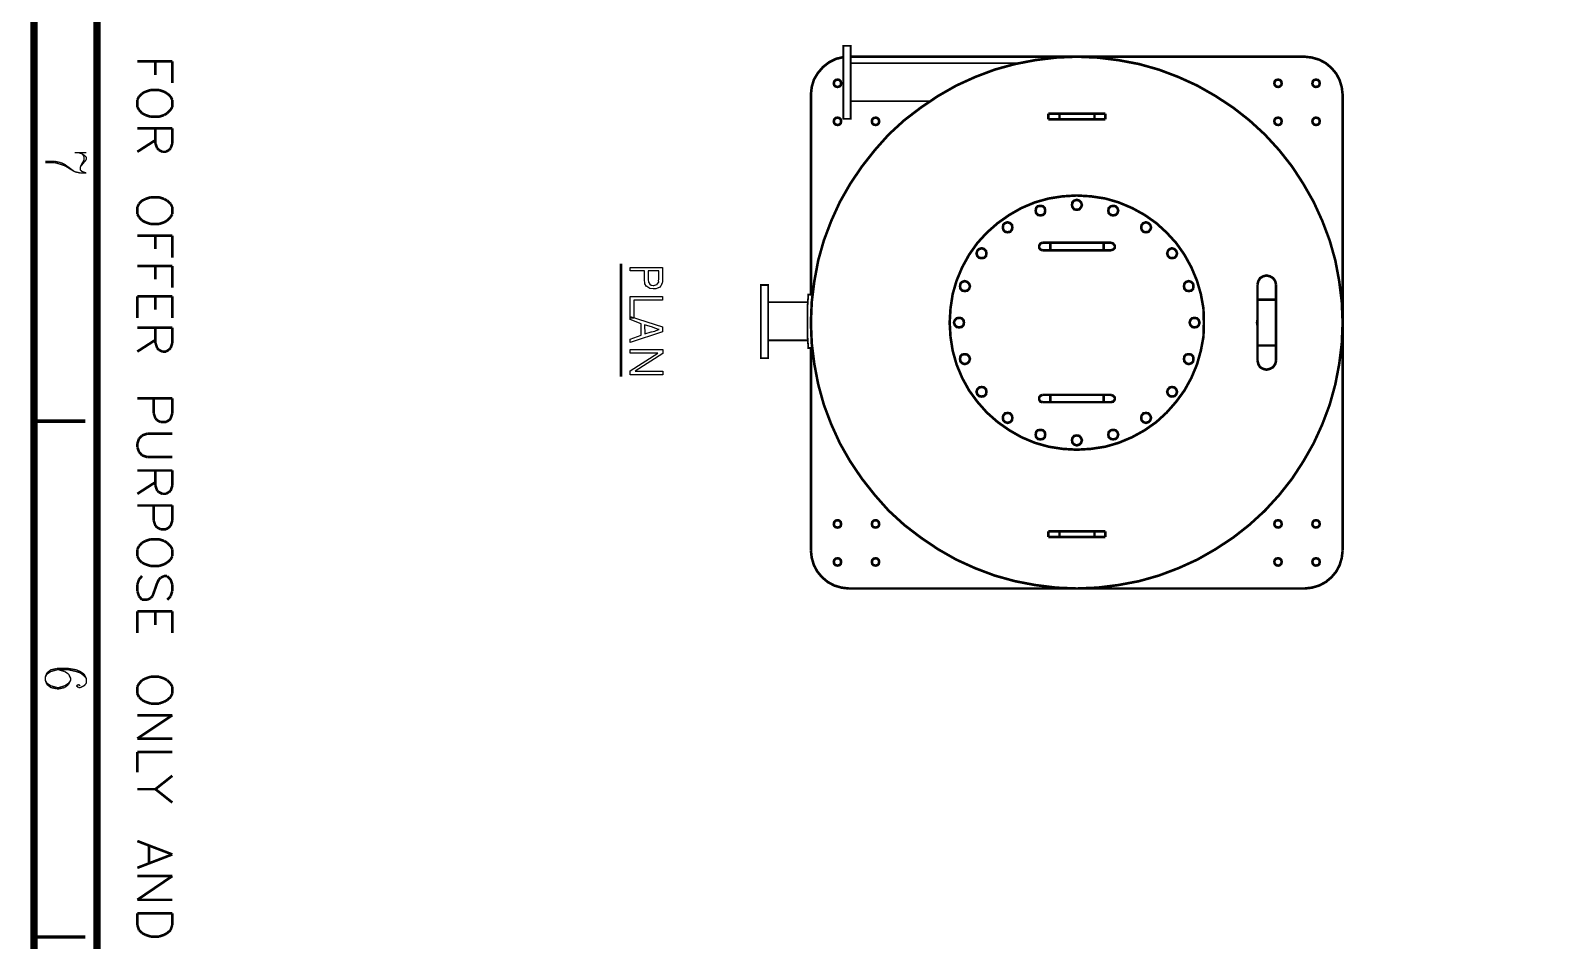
# Model space of a CAD drawing. Extents: x 0.1 to 11.6, y 0.3 to 16.2.
# Drawn here: x 0.14 to 5.98, y 10.24 to 13.75 of the extents above; entities that cross this region are included whole.
import ezdxf

# ---------------------------------------------------------------- set-up
doc = ezdxf.new("R2010")
doc.units = 0
doc.header["$MEASUREMENT"] = 0

msp = doc.modelspace()

# ---------------------------------------------------------------- linework, layer by layer
at = {"color": 0}
for points, const_width in [([(0.155003, 0.310004), (0.155003, 16.22)], 0.028333), ([(0.398329, 0.533311), (0.398329, 16.02)], 0.028333), ([(0.688314, 13.6283), (0.553331, 13.6283)], 0.01), ([(0.623318, 13.6283), (0.623318, 13.5767)], 0.01), ([(0.688314, 13.6283), (0.688314, 13.545)], 0.01), ([(3.27501, 13.645), (3.24669, 13.6383), (3.22, 13.625), (3.19667, 13.6067), (3.17665, 13.5833), (3.16168, 13.5583), (3.15332, 13.53), (3.15001, 13.5)], 0.01), ([(4.16835, 13.6467), (3.30333, 13.6467)], 0.01), ([(3.94835, 13.6217), (3.30333, 13.6217)], 0.006667), ([(4.18164, 13.6467), (4.16835, 13.6467)], 0.01), ([(4.16835, 13.6467), (4.16997, 13.6467)], 0.01), ([(4.18164, 13.6467), (4.18332, 13.6467)], 0.01), ([(5.05333, 13.6467), (4.18164, 13.6467)], 0.01), ([(5.19997, 13.5), (5.19667, 13.5283), (5.18832, 13.5566), (5.17503, 13.5817), (5.15668, 13.6033), (5.13499, 13.6217), (5.11003, 13.635), (5.08165, 13.6433), (5.05333, 13.6467)], 0.01), ([(0.560004, 13.4933), (0.553331, 13.48)], 0.01), ([(0.571669, 13.505), (0.560004, 13.4933)], 0.01), ([(0.585015, 13.5117), (0.571669, 13.505)], 0.01), ([(0.604981, 13.5183), (0.585015, 13.5117)], 0.01), ([(0.636664, 13.5183), (0.604981, 13.5183)], 0.01), ([(0.656685, 13.5117), (0.636664, 13.5183)], 0.01), ([(0.668349, 13.505), (0.656685, 13.5117)], 0.01), ([(0.68164, 13.4933), (0.668349, 13.505)], 0.01), ([(0.688314, 13.48), (0.68164, 13.4933)], 0.01), ([(3.15001, 13.5), (3.15001, 12.7283)], 0.01), ([(5.19997, 12.6283), (5.19997, 13.5)], 0.01), ([(0.553331, 13.48), (0.553331, 13.4533)], 0.01), ([(0.553331, 13.4533), (0.560004, 13.4417)], 0.01), ([(0.560004, 13.4417), (0.571669, 13.4283)], 0.01), ([(0.668349, 13.4283), (0.68164, 13.4417)], 0.01), ([(0.68164, 13.4417), (0.688314, 13.4533)], 0.01), ([(0.688314, 13.4533), (0.688314, 13.48)], 0.01), ([(3.30333, 13.475), (3.60667, 13.475)], 0.006667), ([(0.571669, 13.4283), (0.585015, 13.4217)], 0.01), ([(0.585015, 13.4217), (0.604981, 13.415)], 0.01), ([(0.604981, 13.415), (0.636664, 13.415)], 0.01), ([(0.636664, 13.415), (0.656685, 13.4217)], 0.01), ([(0.656685, 13.4217), (0.668349, 13.4283)], 0.01), ([(4.065, 13.4267), (4.065, 13.405)], 0.01), ([(4.065, 13.4267), (4.10835, 13.4267)], 0.01), ([(4.065, 13.405), (4.10835, 13.405)], 0.01), ([(4.10835, 13.4267), (4.10835, 13.405)], 0.01), ([(4.10835, 13.4267), (4.24333, 13.4267)], 0.01), ([(4.10835, 13.405), (4.24333, 13.405)], 0.01), ([(4.24333, 13.4267), (4.24333, 13.405)], 0.01), ([(4.24333, 13.4267), (4.285, 13.4267)], 0.01), ([(4.24333, 13.405), (4.285, 13.405)], 0.01), ([(4.285, 13.4267), (4.285, 13.405)], 0.01), ([(0.688314, 13.37), (0.553331, 13.37)], 0.01), ([(0.623318, 13.325), (0.553331, 13.28)], 0.01), ([(0.623318, 13.3117), (0.623318, 13.37)], 0.01), ([(0.688314, 13.37), (0.688314, 13.3117)], 0.01), ([(3.45503, 13.3517), (3.44499, 13.3417)], 0.01), ([(3.44499, 13.3417), (3.44667, 13.3417)], 0.01), ([(3.45503, 13.3517), (3.45665, 13.3517)], 0.01), ([(4.905, 13.3417), (4.89501, 13.3517)], 0.01), ([(4.89501, 13.3517), (4.89665, 13.3517)], 0.01), ([(4.905, 13.3417), (4.90668, 13.3417)], 0.01), ([(0.356663, 13.2767), (0.311686, 13.2767)], 0.005208), ([(0.32666, 13.2767), (0.341689, 13.2717)], 0.005208), ([(0.341689, 13.2717), (0.356663, 13.26)], 0.005208), ([(0.341689, 13.2717), (0.348307, 13.26)], 0.005208), ([(0.348307, 13.26), (0.348307, 13.25)], 0.005208), ([(0.356663, 13.26), (0.356663, 13.25)], 0.005208), ([(0.629992, 13.2933), (0.623318, 13.3117)], 0.01), ([(0.636664, 13.2867), (0.629992, 13.2933)], 0.01), ([(0.650011, 13.28), (0.636664, 13.2867)], 0.01), ([(0.663357, 13.28), (0.650011, 13.28)], 0.01), ([(0.675022, 13.2867), (0.663357, 13.28)], 0.01), ([(0.68164, 13.2933), (0.675022, 13.2867)], 0.01), ([(0.688314, 13.3117), (0.68164, 13.2933)], 0.01), ([(0.235026, 13.2433), (0.198351, 13.2433)], 0.005208), ([(0.235026, 13.2383), (0.198351, 13.2383)], 0.005208), ([(0.258356, 13.2383), (0.235026, 13.2433)], 0.005208), ([(0.258356, 13.2317), (0.235026, 13.2383)], 0.005208), ([(0.273329, 13.2317), (0.258356, 13.2383)], 0.005208), ([(0.273329, 13.2267), (0.258356, 13.2317)], 0.005208), ([(0.311686, 13.2033), (0.273329, 13.2317)], 0.005208), ([(0.311686, 13.2033), (0.273329, 13.2267)], 0.005208), ([(0.333333, 13.1983), (0.311686, 13.2033)], 0.005208), ([(0.356663, 13.25), (0.333333, 13.2217)], 0.005208), ([(0.348307, 13.25), (0.333333, 13.2217)], 0.005208), ([(0.333333, 13.2217), (0.333333, 13.21)], 0.005208), ([(0.333333, 13.21), (0.341689, 13.2033)], 0.005208), ([(0.341689, 13.2033), (0.356663, 13.1983)], 0.005208), ([(0.356663, 13.1983), (0.333333, 13.1983)], 0.005208), ([(0.571669, 13.0917), (0.560004, 13.08)], 0.01), ([(0.585015, 13.0983), (0.571669, 13.0917)], 0.01), ([(0.604981, 13.105), (0.585015, 13.0983)], 0.01), ([(0.636664, 13.105), (0.604981, 13.105)], 0.01), ([(0.656685, 13.0983), (0.636664, 13.105)], 0.01), ([(0.668349, 13.0917), (0.656685, 13.0983)], 0.01), ([(0.68164, 13.08), (0.668349, 13.0917)], 0.01), ([(0.560004, 13.08), (0.553331, 13.0667)], 0.01), ([(0.553331, 13.0667), (0.553331, 13.04)], 0.01), ([(0.553331, 13.04), (0.560004, 13.0283)], 0.01), ([(0.560004, 13.0283), (0.571669, 13.015)], 0.01), ([(0.668349, 13.015), (0.68164, 13.0283)], 0.01), ([(0.688314, 13.0667), (0.68164, 13.08)], 0.01), ([(0.68164, 13.0283), (0.688314, 13.04)], 0.01), ([(0.688314, 13.04), (0.688314, 13.0667)], 0.01), ([(0.571669, 13.015), (0.585015, 13.0084)], 0.01), ([(0.585015, 13.0084), (0.604981, 13.0017)], 0.01), ([(0.604981, 13.0017), (0.636664, 13.0017)], 0.01), ([(0.636664, 13.0017), (0.656685, 13.0084)], 0.01), ([(0.656685, 13.0084), (0.668349, 13.015)], 0.01), ([(0.688314, 12.9567), (0.553331, 12.9567)], 0.01), ([(0.623318, 12.9567), (0.623318, 12.905)], 0.01), ([(0.688314, 12.9567), (0.688314, 12.8717)], 0.01), ([(4.04335, 12.93), (4.035, 12.9267), (4.03, 12.9183), (4.03, 12.91), (4.035, 12.9033), (4.04335, 12.9)], 0.01), ([(4.07335, 12.93), (4.04335, 12.93)], 0.01), ([(4.27832, 12.93), (4.07335, 12.93)], 0.01), ([(4.07335, 12.93), (4.07335, 12.9)], 0.01), ([(4.30664, 12.93), (4.27832, 12.93)], 0.01), ([(4.27832, 12.93), (4.27832, 12.9)], 0.01), ([(4.30664, 12.9), (4.315, 12.9033), (4.32167, 12.91), (4.32167, 12.9183), (4.315, 12.9267), (4.30664, 12.93)], 0.01), ([(2.41835, 12.8483), (2.41835, 12.4134)], 0.01), ([(4.04335, 12.9), (4.07335, 12.9)], 0.01), ([(4.07335, 12.9), (4.27832, 12.9)], 0.01), ([(4.27832, 12.9), (4.30664, 12.9)], 0.01), ([(0.688314, 12.84), (0.553331, 12.84)], 0.01), ([(0.623318, 12.84), (0.623318, 12.7884)], 0.01), ([(0.688314, 12.84), (0.688314, 12.7567)], 0.01), ([(4.94336, 12.7683), (4.94, 12.7817), (4.93164, 12.7933), (4.91997, 12.8), (4.90668, 12.8033), (4.89333, 12.8), (4.88167, 12.7933), (4.875, 12.7817), (4.87169, 12.7683)], 0.01), ([(4.87169, 12.7683), (4.87169, 12.71)], 0.01), ([(4.94336, 12.71), (4.94336, 12.7683)], 0.01), ([(0.688314, 12.7233), (0.553331, 12.7233)], 0.01), ([(0.553331, 12.7233), (0.553331, 12.64)], 0.01), ([(0.623318, 12.7233), (0.623318, 12.6717)], 0.01), ([(0.688314, 12.7233), (0.688314, 12.64)], 0.01), ([(3.13835, 12.7), (2.98503, 12.7)], 0.006667), ([(3.155, 12.525), (3.13997, 12.5233), (3.13835, 12.55), (3.13667, 12.575), (3.13667, 12.6017), (3.13667, 12.6267), (3.13667, 12.6517), (3.13667, 12.6783), (3.13835, 12.7033), (3.13997, 12.73), (3.155, 12.7283)], 0.006667), ([(4.87169, 12.71), (4.87169, 12.6217)], 0.01), ([(4.87169, 12.71), (4.94336, 12.71)], 0.01), ([(4.94336, 12.6217), (4.94336, 12.71)], 0.01), ([(4.87169, 12.6317), (4.87001, 12.6217), (4.87169, 12.6117)], 0.01), ([(4.87169, 12.6217), (4.87169, 12.5333)], 0.01), ([(4.94336, 12.6217), (4.94336, 12.6317)], 0.01), ([(4.94336, 12.5333), (4.94336, 12.6217)], 0.01), ([(4.94336, 12.6117), (4.94336, 12.6217)], 0.01), ([(5.19997, 12.615), (5.19997, 12.6283)], 0.01), ([(5.19997, 12.6283), (5.20167, 12.6283)], 0.01), ([(5.19997, 12.615), (5.20167, 12.615)], 0.01), ([(5.19997, 11.7433), (5.19997, 12.615)], 0.01), ([(0.688314, 12.6017), (0.553331, 12.6017)], 0.01), ([(0.623318, 12.5433), (0.623318, 12.6017)], 0.01), ([(0.688314, 12.6017), (0.688314, 12.5433)], 0.01), ([(0.623318, 12.555), (0.553331, 12.51)], 0.01), ([(0.629992, 12.5233), (0.623318, 12.5433)], 0.01), ([(0.636664, 12.5167), (0.629992, 12.5233)], 0.01), ([(0.650011, 12.51), (0.636664, 12.5167)], 0.01), ([(0.663357, 12.51), (0.650011, 12.51)], 0.01), ([(0.675022, 12.5167), (0.663357, 12.51)], 0.01), ([(0.68164, 12.5233), (0.675022, 12.5167)], 0.01), ([(0.688314, 12.5433), (0.68164, 12.5233)], 0.01), ([(2.98503, 12.5533), (3.13835, 12.5533)], 0.006667), ([(3.15001, 12.525), (3.15001, 11.7433)], 0.01), ([(4.87169, 12.5333), (4.87169, 12.475)], 0.01), ([(4.87169, 12.5333), (4.94336, 12.5333)], 0.01), ([(4.94336, 12.475), (4.94336, 12.5333)], 0.01), ([(4.87169, 12.475), (4.875, 12.4616), (4.88167, 12.45), (4.89333, 12.4434), (4.90668, 12.44), (4.91997, 12.4434), (4.93164, 12.45), (4.94, 12.4616), (4.94336, 12.475)], 0.01), ([(0.688314, 12.33), (0.553331, 12.33)], 0.01), ([(0.616644, 12.2717), (0.616644, 12.33)], 0.01), ([(0.688314, 12.33), (0.688314, 12.2717)], 0.01), ([(4.04335, 12.3433), (4.035, 12.34), (4.03, 12.3333), (4.03, 12.325), (4.035, 12.3167), (4.04335, 12.315)], 0.01), ([(4.07335, 12.3433), (4.04335, 12.3433)], 0.01), ([(4.27832, 12.3433), (4.07335, 12.3433)], 0.01), ([(4.07335, 12.3433), (4.07335, 12.315)], 0.01), ([(4.30664, 12.3433), (4.27832, 12.3433)], 0.01), ([(4.27832, 12.3433), (4.27832, 12.315)], 0.01), ([(4.30664, 12.315), (4.315, 12.3167), (4.32167, 12.325), (4.32167, 12.3333), (4.315, 12.34), (4.30664, 12.3433)], 0.01), ([(0.623318, 12.2517), (0.616644, 12.2717)], 0.01), ([(0.688314, 12.2717), (0.68164, 12.2517)], 0.01), ([(4.04335, 12.315), (4.07335, 12.315)], 0.01), ([(4.07335, 12.315), (4.27832, 12.315)], 0.01), ([(4.27832, 12.315), (4.30664, 12.315)], 0.01), ([(0.353353, 12.2416), (0.155003, 12.2416)], 0.013333), ([(0.629992, 12.245), (0.623318, 12.2517)], 0.01), ([(0.643338, 12.2383), (0.629992, 12.245)], 0.01), ([(0.663357, 12.2383), (0.643338, 12.2383)], 0.01), ([(0.675022, 12.245), (0.663357, 12.2383)], 0.01), ([(0.68164, 12.2517), (0.675022, 12.245)], 0.01), ([(0.560004, 12.175), (0.553331, 12.155)], 0.01), ([(0.553331, 12.155), (0.553331, 12.1417)], 0.01), ([(0.571669, 12.1867), (0.560004, 12.175)], 0.01), ([(0.591689, 12.1934), (0.571669, 12.1867)], 0.01), ([(0.688314, 12.1934), (0.591689, 12.1934)], 0.01), ([(0.553331, 12.1417), (0.560004, 12.1233)], 0.01), ([(0.560004, 12.1233), (0.571669, 12.11)], 0.01), ([(0.571669, 12.11), (0.591689, 12.1033)], 0.01), ([(0.591689, 12.1033), (0.688314, 12.1033)], 0.01), ([(0.688314, 12.0517), (0.553331, 12.0517)], 0.01), ([(0.623318, 11.9933), (0.623318, 12.0517)], 0.01), ([(0.688314, 12.0517), (0.688314, 11.9933)], 0.01), ([(0.623318, 12.0067), (0.553331, 11.9616)], 0.01), ([(0.629992, 11.9733), (0.623318, 11.9933)], 0.01), ([(0.636664, 11.9683), (0.629992, 11.9733)], 0.01), ([(0.68164, 11.9733), (0.675022, 11.9683)], 0.01), ([(0.688314, 11.9933), (0.68164, 11.9733)], 0.01), ([(0.688314, 11.9167), (0.553331, 11.9167)], 0.01), ([(0.616644, 11.8583), (0.616644, 11.9167)], 0.01), ([(0.650011, 11.9616), (0.636664, 11.9683)], 0.01), ([(0.663357, 11.9616), (0.650011, 11.9616)], 0.01), ([(0.675022, 11.9683), (0.663357, 11.9616)], 0.01), ([(0.688314, 11.9167), (0.688314, 11.8583)], 0.01), ([(0.623318, 11.8383), (0.616644, 11.8583)], 0.01), ([(0.688314, 11.8583), (0.68164, 11.8383)], 0.01), ([(3.44499, 11.9017), (3.45503, 11.8917)], 0.01), ([(3.44499, 11.9017), (3.44667, 11.9017)], 0.01), ([(3.45503, 11.8917), (3.45665, 11.8917)], 0.01), ([(4.89501, 11.8917), (4.905, 11.9017)], 0.01), ([(4.89501, 11.8917), (4.89665, 11.8917)], 0.01), ([(4.905, 11.9017), (4.90668, 11.9017)], 0.01), ([(0.629992, 11.8317), (0.623318, 11.8383)], 0.01), ([(0.643338, 11.825), (0.629992, 11.8317)], 0.01), ([(0.663357, 11.825), (0.643338, 11.825)], 0.01), ([(0.675022, 11.8317), (0.663357, 11.825)], 0.01), ([(0.68164, 11.8383), (0.675022, 11.8317)], 0.01), ([(4.065, 11.8167), (4.065, 11.795)], 0.01), ([(4.065, 11.8167), (4.10835, 11.8167)], 0.01), ([(4.10835, 11.8167), (4.10835, 11.795)], 0.01), ([(4.10835, 11.8167), (4.24333, 11.8167)], 0.01), ([(4.24333, 11.8167), (4.24333, 11.795)], 0.01), ([(4.24333, 11.8167), (4.285, 11.8167)], 0.01), ([(4.285, 11.8167), (4.285, 11.795)], 0.01), ([(0.560004, 11.76), (0.553331, 11.7483)], 0.01), ([(0.553331, 11.7483), (0.553331, 11.7217)], 0.01), ([(0.571669, 11.7733), (0.560004, 11.76)], 0.01), ([(0.585015, 11.78), (0.571669, 11.7733)], 0.01), ([(0.604981, 11.7867), (0.585015, 11.78)], 0.01), ([(0.636664, 11.7867), (0.604981, 11.7867)], 0.01), ([(0.656685, 11.78), (0.636664, 11.7867)], 0.01), ([(0.668349, 11.7733), (0.656685, 11.78)], 0.01), ([(0.68164, 11.76), (0.668349, 11.7733)], 0.01), ([(0.688314, 11.7483), (0.68164, 11.76)], 0.01), ([(0.688314, 11.7217), (0.688314, 11.7483)], 0.01), ([(3.15001, 11.7433), (3.15332, 11.715), (3.16168, 11.6867), (3.17503, 11.6617), (3.19336, 11.64), (3.215, 11.6217), (3.24001, 11.6083), (3.26833, 11.6), (3.29665, 11.5967)], 0.01), ([(4.065, 11.795), (4.10835, 11.795)], 0.01), ([(4.10835, 11.795), (4.24333, 11.795)], 0.01), ([(4.24333, 11.795), (4.285, 11.795)], 0.01), ([(5.05333, 11.5967), (5.08165, 11.6), (5.11003, 11.6083), (5.13499, 11.6217), (5.15668, 11.64), (5.17503, 11.6617), (5.18832, 11.6867), (5.19667, 11.715), (5.19997, 11.7433)], 0.01), ([(0.553331, 11.7217), (0.560004, 11.7083)], 0.01), ([(0.560004, 11.7083), (0.571669, 11.6967)], 0.01), ([(0.571669, 11.6967), (0.585015, 11.69)], 0.01), ([(0.585015, 11.69), (0.604981, 11.6833)], 0.01), ([(0.604981, 11.6833), (0.636664, 11.6833)], 0.01), ([(0.636664, 11.6833), (0.656685, 11.69)], 0.01), ([(0.656685, 11.69), (0.668349, 11.6967)], 0.01), ([(0.668349, 11.6967), (0.68164, 11.7083)], 0.01), ([(0.68164, 11.7083), (0.688314, 11.7217)], 0.01), ([(0.553331, 11.6117), (0.560004, 11.6317)], 0.01), ([(0.560004, 11.6317), (0.571669, 11.645)], 0.01), ([(0.636664, 11.6317), (0.629992, 11.6183)], 0.01), ([(0.643338, 11.6383), (0.636664, 11.6317)], 0.01), ([(0.656685, 11.645), (0.643338, 11.6383)], 0.01), ([(0.668349, 11.645), (0.656685, 11.645)], 0.01), ([(0.68164, 11.6317), (0.668349, 11.645)], 0.01), ([(0.688314, 11.6117), (0.68164, 11.6317)], 0.01), ([(0.553331, 11.5866), (0.553331, 11.6117)], 0.01), ([(0.560004, 11.5667), (0.553331, 11.5866)], 0.01), ([(0.571669, 11.5533), (0.560004, 11.5667)], 0.01), ([(0.611654, 11.5667), (0.604981, 11.56)], 0.01), ([(0.616644, 11.58), (0.611654, 11.5667)], 0.01), ([(0.629992, 11.6183), (0.616644, 11.58)], 0.01), ([(0.668349, 11.5533), (0.68164, 11.5667)], 0.01), ([(0.68164, 11.5667), (0.688314, 11.5866)], 0.01), ([(0.688314, 11.5866), (0.688314, 11.6117)], 0.01), ([(3.29665, 11.5967), (4.16835, 11.5967)], 0.01), ([(4.16835, 11.5967), (4.18164, 11.5967)], 0.01), ([(4.16835, 11.5967), (4.16997, 11.5967)], 0.01), ([(4.18164, 11.5967), (4.18332, 11.5967)], 0.01), ([(4.18164, 11.5967), (5.05333, 11.5967)], 0.01), ([(0.688314, 11.5084), (0.553331, 11.5084)], 0.01), ([(0.553331, 11.5084), (0.553331, 11.425)], 0.01), ([(0.591689, 11.5533), (0.571669, 11.5533)], 0.01), ([(0.604981, 11.56), (0.591689, 11.5533)], 0.01), ([(0.623318, 11.5084), (0.623318, 11.4567)], 0.01), ([(0.688314, 11.5084), (0.688314, 11.425)], 0.01), ([(0.219997, 11.2833), (0.205024, 11.2717)], 0.005208), ([(0.219997, 11.2767), (0.205024, 11.2667)], 0.005208), ([(0.243326, 11.2884), (0.219997, 11.2833)], 0.005208), ([(0.243326, 11.2833), (0.219997, 11.2767)], 0.005208), ([(0.288357, 11.2884), (0.243326, 11.2884)], 0.005208), ([(0.288357, 11.2833), (0.243326, 11.2833)], 0.005208), ([(0.273329, 11.2767), (0.251682, 11.2833)], 0.005208), ([(0.288357, 11.2667), (0.273329, 11.2767)], 0.005208), ([(0.31836, 11.2833), (0.288357, 11.2884)], 0.005208), ([(0.31836, 11.2767), (0.288357, 11.2833)], 0.005208), ([(0.333333, 11.2767), (0.31836, 11.2833)], 0.005208), ([(0.333333, 11.2717), (0.31836, 11.2767)], 0.005208), ([(0.348307, 11.2667), (0.333333, 11.2767)], 0.005208), ([(0.205024, 11.2717), (0.198351, 11.255)], 0.005208), ([(0.205024, 11.2667), (0.198351, 11.255)], 0.005208), ([(0.198351, 11.255), (0.198351, 11.2433)], 0.005208), ([(0.198351, 11.2433), (0.205024, 11.2267)], 0.005208), ([(0.198351, 11.2433), (0.205024, 11.2317)], 0.005208), ([(0.205024, 11.2317), (0.219997, 11.2217)], 0.005208), ([(0.205024, 11.2267), (0.219997, 11.215)], 0.005208), ([(0.219997, 11.2217), (0.243326, 11.215)], 0.005208), ([(0.219997, 11.215), (0.243326, 11.21)], 0.005208), ([(0.243326, 11.215), (0.251682, 11.215)], 0.005208), ([(0.251682, 11.215), (0.273329, 11.2217)], 0.005208), ([(0.251682, 11.21), (0.273329, 11.215)], 0.005208), ([(0.273329, 11.2217), (0.288357, 11.2317)], 0.005208), ([(0.273329, 11.215), (0.288357, 11.2267)], 0.005208), ([(0.296658, 11.25), (0.288357, 11.2667)], 0.005208), ([(0.288357, 11.2267), (0.296658, 11.2433)], 0.005208), ([(0.288357, 11.2317), (0.296658, 11.2433)], 0.005208), ([(0.296658, 11.2433), (0.296658, 11.25)], 0.005208), ([(0.32666, 11.2267), (0.31836, 11.2217)], 0.005208), ([(0.31836, 11.2217), (0.32666, 11.215)], 0.005208), ([(0.333333, 11.2217), (0.32666, 11.2267)], 0.005208), ([(0.32666, 11.215), (0.333333, 11.215)], 0.005208), ([(0.348307, 11.26), (0.333333, 11.2717)], 0.005208), ([(0.333333, 11.215), (0.348307, 11.2217)], 0.005208), ([(0.356663, 11.25), (0.348307, 11.2667)], 0.005208), ([(0.356663, 11.25), (0.348307, 11.26)], 0.005208), ([(0.348307, 11.2217), (0.356663, 11.2317)], 0.005208), ([(0.356663, 11.2317), (0.356663, 11.25)], 0.005208), ([(0.560004, 11.23), (0.553331, 11.2183)], 0.01), ([(0.553331, 11.2183), (0.553331, 11.1917)], 0.01), ([(0.571669, 11.2433), (0.560004, 11.23)], 0.01), ([(0.585015, 11.25), (0.571669, 11.2433)], 0.01), ([(0.604981, 11.2567), (0.585015, 11.25)], 0.01), ([(0.636664, 11.2567), (0.604981, 11.2567)], 0.01), ([(0.656685, 11.25), (0.636664, 11.2567)], 0.01), ([(0.668349, 11.2433), (0.656685, 11.25)], 0.01), ([(0.68164, 11.23), (0.668349, 11.2433)], 0.01), ([(0.688314, 11.2183), (0.68164, 11.23)], 0.01), ([(0.688314, 11.1917), (0.688314, 11.2183)], 0.01), ([(0.243326, 11.21), (0.251682, 11.21)], 0.005208), ([(0.553331, 11.1917), (0.560004, 11.1783)], 0.01), ([(0.560004, 11.1783), (0.571669, 11.1667)], 0.01), ([(0.571669, 11.1667), (0.585015, 11.16)], 0.01), ([(0.585015, 11.16), (0.604981, 11.1533)], 0.01), ([(0.604981, 11.1533), (0.636664, 11.1533)], 0.01), ([(0.636664, 11.1533), (0.656685, 11.16)], 0.01), ([(0.656685, 11.16), (0.668349, 11.1667)], 0.01), ([(0.668349, 11.1667), (0.68164, 11.1783)], 0.01), ([(0.68164, 11.1783), (0.688314, 11.1917)], 0.01), ([(0.688314, 11.1083), (0.553331, 11.1083)], 0.01), ([(0.688314, 11.1083), (0.553331, 11.0183)], 0.01), ([(0.688314, 11.0183), (0.553331, 11.0183)], 0.01), ([(0.688314, 10.9667), (0.553331, 10.9667)], 0.01), ([(0.553331, 10.9667), (0.553331, 10.8883)], 0.01), ([(0.688314, 10.875), (0.623318, 10.8233)], 0.01), ([(0.623318, 10.8233), (0.553331, 10.8233)], 0.01), ([(0.688314, 10.7717), (0.623318, 10.8233)], 0.01), ([(0.688314, 10.5717), (0.553331, 10.6233)], 0.01), ([(0.688314, 10.5717), (0.553331, 10.52)], 0.01), ([(0.598307, 10.6033), (0.598307, 10.54)], 0.01), ([(0.688314, 10.4883), (0.553331, 10.4883)], 0.01), ([(0.688314, 10.4883), (0.553331, 10.3967)], 0.01), ([(0.688314, 10.3967), (0.553331, 10.3967)], 0.01), ([(0.688314, 10.345), (0.553331, 10.345)], 0.01), ([(0.553331, 10.3), (0.553331, 10.345)], 0.01), ([(0.688314, 10.345), (0.688314, 10.3)], 0.01), ([(0.560004, 10.28), (0.553331, 10.3)], 0.01), ([(0.571669, 10.2683), (0.560004, 10.28)], 0.01), ([(0.68164, 10.28), (0.668349, 10.2683)], 0.01), ([(0.688314, 10.3), (0.68164, 10.28)], 0.01), ([(0.353353, 10.2533), (0.155003, 10.2533)], 0.013333), ([(0.585015, 10.2617), (0.571669, 10.2683)], 0.01), ([(0.604981, 10.255), (0.585015, 10.2617)], 0.01), ([(0.636664, 10.255), (0.604981, 10.255)], 0.01), ([(0.656685, 10.2617), (0.636664, 10.255)], 0.01), ([(0.668349, 10.2683), (0.656685, 10.2617)], 0.01)]:
    msp.add_lwpolyline(points, dxfattribs=dict(at, const_width=const_width))
for points, const_width in [([(0.155003, 16.22), (11.57, 16.22), (11.57, 0.310004), (0.155003, 0.310004), (0.155003, 16.22)], 0.005208), ([(3.27501, 13.6017), (3.27501, 13.595), (3.27501, 13.5866), (3.27501, 13.5783), (3.27501, 13.5717), (3.27501, 13.5633), (3.27501, 13.555), (3.27501, 13.5467), (3.27501, 13.54), (3.27501, 13.5317), (3.27501, 13.5233), (3.27501, 13.515), (3.27501, 13.5084), (3.27501, 13.5), (3.27501, 13.4933), (3.27501, 13.485), (3.27501, 13.4783), (3.27501, 13.4717), (3.27501, 13.465), (3.27501, 13.4583), (3.27501, 13.4533), (3.27501, 13.4467), (3.27501, 13.4417), (3.27501, 13.4367), (3.27501, 13.4316), (3.27501, 13.4283), (3.27501, 13.4233), (3.27501, 13.42), (3.27501, 13.4167), (3.27501, 13.4134), (3.27501, 13.4117), (3.27501, 13.41), (3.27501, 13.4083), (3.27501, 13.4067), (3.30333, 13.4067), (3.30333, 13.4083), (3.30333, 13.41), (3.30333, 13.4117), (3.30333, 13.4134), (3.30333, 13.4167), (3.30333, 13.42), (3.30333, 13.4233), (3.30333, 13.4283), (3.30333, 13.4316), (3.30333, 13.4367), (3.30333, 13.4417), (3.30333, 13.4467), (3.30333, 13.4533), (3.30333, 13.4583), (3.30333, 13.465), (3.30333, 13.4717), (3.30333, 13.4783), (3.30333, 13.485), (3.30333, 13.4933), (3.30333, 13.5), (3.30333, 13.5084), (3.30333, 13.515), (3.30333, 13.5233), (3.30333, 13.5317), (3.30333, 13.54), (3.30333, 13.5467), (3.30333, 13.555), (3.30333, 13.5633), (3.30333, 13.5717), (3.30333, 13.5783), (3.30333, 13.5866), (3.30333, 13.595), (3.30333, 13.6017), (3.30333, 13.6083), (3.30333, 13.6166), (3.30333, 13.6233), (3.30333, 13.63), (3.30333, 13.6367), (3.30333, 13.6417), (3.30333, 13.6483), (3.30333, 13.6533), (3.30333, 13.6583), (3.30333, 13.6634), (3.30333, 13.6667), (3.30333, 13.6717), (3.30333, 13.675), (3.30333, 13.6783), (3.30333, 13.6816), (3.30333, 13.6833), (3.30333, 13.685), (3.30333, 13.6867), (3.30333, 13.6883), (3.27501, 13.6883), (3.27501, 13.6867), (3.27501, 13.685), (3.27501, 13.6833), (3.27501, 13.6816), (3.27501, 13.6783), (3.27501, 13.675), (3.27501, 13.6717), (3.27501, 13.6667), (3.27501, 13.6634), (3.27501, 13.6583), (3.27501, 13.6533), (3.27501, 13.6483), (3.27501, 13.6417), (3.27501, 13.6367), (3.27501, 13.63), (3.27501, 13.6233), (3.27501, 13.6166), (3.27501, 13.6083), (3.27501, 13.6017)], 0.006667), ([(4.17503, 11.5967), (4.25499, 11.6), (4.33501, 11.61), (4.41499, 11.625), (4.49164, 11.6467), (4.56668, 11.675), (4.63997, 11.7083), (4.71001, 11.7483), (4.77832, 11.7933), (4.84, 11.8417), (4.90001, 11.8967), (4.95503, 11.9567), (5.00499, 12.02), (5.04833, 12.0866), (5.08832, 12.1567), (5.12169, 12.23), (5.15001, 12.305), (5.17165, 12.3834), (5.18668, 12.4616), (5.19667, 12.5417), (5.19997, 12.6217), (5.19667, 12.7017), (5.18668, 12.7817), (5.17165, 12.8617), (5.15001, 12.9383), (5.12169, 13.0133), (5.08832, 13.0866), (5.04833, 13.1567), (5.00499, 13.2233), (4.95503, 13.2867), (4.90001, 13.3467), (4.84, 13.4017), (4.77832, 13.45), (4.71001, 13.495), (4.63997, 13.535), (4.56668, 13.5684), (4.49164, 13.5967), (4.41499, 13.6183), (4.33501, 13.6334), (4.25499, 13.6433), (4.17503, 13.6467), (4.095, 13.6433), (4.01497, 13.6334), (3.93668, 13.6183), (3.85835, 13.5967), (3.78331, 13.5684), (3.71001, 13.535), (3.63997, 13.495), (3.57335, 13.45), (3.50999, 13.4017), (3.44997, 13.3467), (3.39665, 13.2867), (3.34668, 13.2233), (3.30165, 13.1567), (3.26167, 13.0866), (3.22835, 13.0133), (3.19997, 12.9383), (3.17833, 12.8617), (3.16336, 12.7817), (3.15332, 12.7017), (3.15001, 12.6217), (3.15332, 12.5417), (3.16336, 12.4616), (3.17833, 12.3834), (3.19997, 12.305), (3.22835, 12.23), (3.26167, 12.1567), (3.30165, 12.0866), (3.34668, 12.02), (3.39665, 11.9567), (3.44997, 11.8967), (3.50999, 11.8417), (3.57335, 11.7933), (3.63997, 11.7483), (3.71001, 11.7083), (3.78331, 11.675), (3.85835, 11.6467), (3.93668, 11.625), (4.01497, 11.61), (4.095, 11.6), (4.17503, 11.5967)], 0.01), ([(3.25331, 13.53), (3.25999, 13.5317), (3.26497, 13.5367), (3.26665, 13.5433), (3.26497, 13.5517), (3.25999, 13.5566), (3.25331, 13.5583), (3.24501, 13.5566), (3.24001, 13.5517), (3.23833, 13.5433), (3.24001, 13.5367), (3.24501, 13.5317), (3.25331, 13.53)], 0.01), ([(4.95167, 13.53), (4.95833, 13.5317), (4.96332, 13.5367), (4.965, 13.5433), (4.96332, 13.5517), (4.95833, 13.5566), (4.95167, 13.5583), (4.94336, 13.5566), (4.93832, 13.5517), (4.93668, 13.5433), (4.93832, 13.5367), (4.94336, 13.5317), (4.95167, 13.53)], 0.01), ([(5.09668, 13.53), (5.10499, 13.5317), (5.11003, 13.5367), (5.11165, 13.5433), (5.11003, 13.5517), (5.10499, 13.5566), (5.09668, 13.5583), (5.09, 13.5566), (5.08501, 13.5517), (5.08333, 13.5433), (5.08501, 13.5367), (5.09, 13.5317), (5.09668, 13.53)], 0.01), ([(3.25331, 13.3834), (3.25999, 13.385), (3.26497, 13.39), (3.26665, 13.3983), (3.26497, 13.405), (3.25999, 13.41), (3.25331, 13.4117), (3.24501, 13.41), (3.24001, 13.405), (3.23833, 13.3983), (3.24001, 13.39), (3.24501, 13.385), (3.25331, 13.3834)], 0.01), ([(3.40001, 13.3834), (3.40668, 13.385), (3.41168, 13.39), (3.41336, 13.3983), (3.41168, 13.405), (3.40668, 13.41), (3.40001, 13.4117), (3.39165, 13.41), (3.38667, 13.405), (3.38499, 13.3983), (3.38667, 13.39), (3.39165, 13.385), (3.40001, 13.3834)], 0.01), ([(4.95167, 13.3834), (4.95833, 13.385), (4.96332, 13.39), (4.965, 13.3983), (4.96332, 13.405), (4.95833, 13.41), (4.95167, 13.4117), (4.94336, 13.41), (4.93832, 13.405), (4.93668, 13.3983), (4.93832, 13.39), (4.94336, 13.385), (4.95167, 13.3834)], 0.01), ([(5.09668, 13.3834), (5.10499, 13.385), (5.11003, 13.39), (5.11165, 13.3983), (5.11003, 13.405), (5.10499, 13.41), (5.09668, 13.4117), (5.09, 13.41), (5.08501, 13.405), (5.08333, 13.3983), (5.08501, 13.39), (5.09, 13.385), (5.09668, 13.3834)], 0.01), ([(4.17503, 12.1317), (4.22999, 12.135), (4.285, 12.1433), (4.33664, 12.1583), (4.38835, 12.18), (4.43668, 12.2067), (4.48167, 12.2383), (4.52165, 12.275), (4.55832, 12.3167), (4.59, 12.36), (4.61664, 12.4083), (4.63835, 12.46), (4.65332, 12.5133), (4.66336, 12.5667), (4.66499, 12.6217), (4.66336, 12.6767), (4.65332, 12.7317), (4.63835, 12.7833), (4.61664, 12.835), (4.59, 12.8834), (4.55832, 12.9283), (4.52165, 12.9683), (4.48167, 13.005), (4.43668, 13.0367), (4.38835, 13.0633), (4.33664, 13.085), (4.285, 13.1), (4.22999, 13.1083), (4.17503, 13.1117), (4.12001, 13.1083), (4.06668, 13.1), (4.01335, 13.085), (3.96164, 13.0633), (3.91499, 13.0367), (3.87001, 13.005), (3.82835, 12.9683), (3.79167, 12.9283), (3.75999, 12.8834), (3.73335, 12.835), (3.71164, 12.7833), (3.69667, 12.7317), (3.68832, 12.6767), (3.685, 12.6217), (3.68832, 12.5667), (3.69667, 12.5133), (3.71164, 12.46), (3.73335, 12.4083), (3.75999, 12.36), (3.79167, 12.3167), (3.82835, 12.275), (3.87001, 12.2383), (3.91499, 12.2067), (3.96164, 12.18), (4.01335, 12.1583), (4.06668, 12.1433), (4.12001, 12.135), (4.17503, 12.1317)], 0.01), ([(4.17503, 13.0566), (4.185, 13.0583), (4.19168, 13.0667), (4.19499, 13.075), (4.19168, 13.085), (4.185, 13.0917), (4.17503, 13.095), (4.16499, 13.0917), (4.15831, 13.085), (4.15668, 13.075), (4.15831, 13.0667), (4.16499, 13.0583), (4.17503, 13.0566)], 0.01), ([(4.035, 13.035), (4.04497, 13.0367), (4.05165, 13.0433), (4.05333, 13.0533), (4.05165, 13.0633), (4.04497, 13.07), (4.035, 13.0717), (4.02501, 13.07), (4.01833, 13.0633), (4.01665, 13.0533), (4.01833, 13.0433), (4.02501, 13.0367), (4.035, 13.035)], 0.01), ([(4.315, 13.035), (4.32497, 13.0367), (4.33165, 13.0433), (4.33501, 13.0533), (4.33165, 13.0633), (4.32497, 13.07), (4.315, 13.0717), (4.30664, 13.07), (4.29833, 13.0633), (4.29665, 13.0533), (4.29833, 13.0433), (4.30664, 13.0367), (4.315, 13.035)], 0.01), ([(3.90831, 12.97), (3.91835, 12.9717), (3.92503, 12.98), (3.92665, 12.9883), (3.92503, 12.9983), (3.91835, 13.005), (3.90831, 13.0084), (3.89833, 13.005), (3.89165, 12.9983), (3.88997, 12.9883), (3.89165, 12.98), (3.89833, 12.9717), (3.90831, 12.97)], 0.01), ([(4.44168, 12.97), (4.45167, 12.9717), (4.45833, 12.98), (4.46164, 12.9883), (4.45833, 12.9983), (4.45167, 13.005), (4.44168, 13.0084), (4.43164, 13.005), (4.42503, 12.9983), (4.42333, 12.9883), (4.42503, 12.98), (4.43164, 12.9717), (4.44168, 12.97)], 0.01), ([(3.80832, 12.87), (3.81836, 12.8717), (3.82497, 12.8783), (3.82667, 12.8883), (3.82497, 12.8983), (3.81836, 12.905), (3.80832, 12.9083), (3.79833, 12.905), (3.79167, 12.8983), (3.78836, 12.8883), (3.79167, 12.8783), (3.79833, 12.8717), (3.80832, 12.87)], 0.01), ([(4.54167, 12.87), (4.55165, 12.8717), (4.55832, 12.8783), (4.56168, 12.8883), (4.55832, 12.8983), (4.55165, 12.905), (4.54167, 12.9083), (4.53331, 12.905), (4.52669, 12.8983), (4.52333, 12.8883), (4.52669, 12.8783), (4.53331, 12.8717), (4.54167, 12.87)], 0.01), ([(2.95665, 12.7567), (2.95665, 12.7533), (2.95665, 12.75), (2.95665, 12.745), (2.95665, 12.7416), (2.95665, 12.7367), (2.95665, 12.7317), (2.95665, 12.7267), (2.95665, 12.72), (2.95665, 12.7133), (2.95665, 12.7083), (2.95665, 12.7017), (2.95665, 12.6934), (2.95665, 12.6867), (2.95665, 12.68), (2.95665, 12.6717), (2.95665, 12.665), (2.95665, 12.6567), (2.95665, 12.6483), (2.95665, 12.6417), (2.95665, 12.6334), (2.95665, 12.625), (2.95665, 12.6166), (2.95665, 12.61), (2.95665, 12.6017), (2.95665, 12.5933), (2.95665, 12.585), (2.95665, 12.5783), (2.95665, 12.5717), (2.95665, 12.5633), (2.95665, 12.5566), (2.95665, 12.55), (2.95665, 12.5433), (2.95665, 12.5367), (2.95665, 12.5317), (2.95665, 12.525), (2.95665, 12.52), (2.95665, 12.515), (2.95665, 12.51), (2.95665, 12.5067), (2.95665, 12.5017), (2.95665, 12.4983), (2.95665, 12.495), (2.95665, 12.4933), (2.95665, 12.49), (2.95665, 12.4883), (2.95665, 12.4867), (2.95665, 12.485), (2.98503, 12.485), (2.98503, 12.4867), (2.98503, 12.4883), (2.98503, 12.49), (2.98503, 12.4933), (2.98503, 12.495), (2.98503, 12.4983), (2.98503, 12.5017), (2.98503, 12.5067), (2.98503, 12.51), (2.98503, 12.515), (2.98503, 12.52), (2.98503, 12.525), (2.98503, 12.5317), (2.98503, 12.5367), (2.98503, 12.5433), (2.98503, 12.55), (2.98503, 12.5566), (2.98503, 12.5633), (2.98503, 12.5717), (2.98503, 12.5783), (2.98503, 12.585), (2.98503, 12.5933), (2.98503, 12.6017), (2.98503, 12.61), (2.98503, 12.6166), (2.98503, 12.625), (2.98503, 12.6334), (2.98503, 12.6417), (2.98503, 12.6483), (2.98503, 12.6567), (2.98503, 12.665), (2.98503, 12.6717), (2.98503, 12.68), (2.98503, 12.6867), (2.98503, 12.6934), (2.98503, 12.7017), (2.98503, 12.7083), (2.98503, 12.7133), (2.98503, 12.72), (2.98503, 12.7267), (2.98503, 12.7317), (2.98503, 12.7367), (2.98503, 12.7416), (2.98503, 12.745), (2.98503, 12.75), (2.98503, 12.7533), (2.98503, 12.7567), (2.98503, 12.76), (2.98503, 12.7617), (2.98503, 12.7633), (2.98503, 12.765), (2.98503, 12.7667), (2.95665, 12.7667), (2.95665, 12.765), (2.95665, 12.7633), (2.95665, 12.7617), (2.95665, 12.76), (2.95665, 12.7567)], 0.006667), ([(3.74333, 12.7433), (3.75331, 12.745), (3.75999, 12.7517), (3.76335, 12.7617), (3.75999, 12.7717), (3.75331, 12.7783), (3.74333, 12.7817), (3.73335, 12.7783), (3.72667, 12.7717), (3.72499, 12.7617), (3.72667, 12.7517), (3.73335, 12.745), (3.74333, 12.7433)], 0.01), ([(4.60667, 12.7433), (4.61664, 12.745), (4.62332, 12.7517), (4.625, 12.7617), (4.62332, 12.7717), (4.61664, 12.7783), (4.60667, 12.7817), (4.59668, 12.7783), (4.59, 12.7717), (4.58832, 12.7617), (4.59, 12.7517), (4.59668, 12.745), (4.60667, 12.7433)], 0.01), ([(3.72168, 12.6033), (3.73167, 12.605), (3.73833, 12.6117), (3.74001, 12.6217), (3.73833, 12.6317), (3.73167, 12.6383), (3.72168, 12.64), (3.71164, 12.6383), (3.70503, 12.6317), (3.70167, 12.6217), (3.70503, 12.6117), (3.71164, 12.605), (3.72168, 12.6033)], 0.01), ([(4.62831, 12.6033), (4.63835, 12.605), (4.64501, 12.6117), (4.64833, 12.6217), (4.64501, 12.6317), (4.63835, 12.6383), (4.62831, 12.64), (4.62001, 12.6383), (4.61333, 12.6317), (4.61003, 12.6217), (4.61333, 12.6117), (4.62001, 12.605), (4.62831, 12.6033)], 0.01), ([(3.74333, 12.4616), (3.75331, 12.465), (3.75999, 12.4717), (3.76335, 12.4817), (3.75999, 12.4916), (3.75331, 12.4983), (3.74333, 12.5), (3.73335, 12.4983), (3.72667, 12.4916), (3.72499, 12.4817), (3.72667, 12.4717), (3.73335, 12.465), (3.74333, 12.4616)], 0.01), ([(4.60667, 12.4616), (4.61664, 12.465), (4.62332, 12.4717), (4.625, 12.4817), (4.62332, 12.4916), (4.61664, 12.4983), (4.60667, 12.5), (4.59668, 12.4983), (4.59, 12.4916), (4.58832, 12.4817), (4.59, 12.4717), (4.59668, 12.465), (4.60667, 12.4616)], 0.01), ([(3.80832, 12.3366), (3.81836, 12.3383), (3.82497, 12.345), (3.82667, 12.355), (3.82497, 12.365), (3.81836, 12.3717), (3.80832, 12.3733), (3.79833, 12.3717), (3.79167, 12.365), (3.78836, 12.355), (3.79167, 12.345), (3.79833, 12.3383), (3.80832, 12.3366)], 0.01), ([(4.54167, 12.3366), (4.55165, 12.3383), (4.55832, 12.345), (4.56168, 12.355), (4.55832, 12.365), (4.55165, 12.3717), (4.54167, 12.3733), (4.53331, 12.3717), (4.52669, 12.365), (4.52333, 12.355), (4.52669, 12.345), (4.53331, 12.3383), (4.54167, 12.3366)], 0.01), ([(3.90831, 12.235), (3.91835, 12.2383), (3.92503, 12.245), (3.92665, 12.255), (3.92503, 12.2633), (3.91835, 12.2717), (3.90831, 12.2733), (3.89833, 12.2717), (3.89165, 12.2633), (3.88997, 12.255), (3.89165, 12.245), (3.89833, 12.2383), (3.90831, 12.235)], 0.01), ([(4.44168, 12.235), (4.45167, 12.2383), (4.45833, 12.245), (4.46164, 12.255), (4.45833, 12.2633), (4.45167, 12.2717), (4.44168, 12.2733), (4.43164, 12.2717), (4.42503, 12.2633), (4.42333, 12.255), (4.42503, 12.245), (4.43164, 12.2383), (4.44168, 12.235)], 0.01), ([(4.035, 12.1717), (4.04497, 12.1733), (4.05165, 12.18), (4.05333, 12.19), (4.05165, 12.2), (4.04497, 12.2067), (4.035, 12.2083), (4.02501, 12.2067), (4.01833, 12.2), (4.01665, 12.19), (4.01833, 12.18), (4.02501, 12.1733), (4.035, 12.1717)], 0.01), ([(4.315, 12.1717), (4.32497, 12.1733), (4.33165, 12.18), (4.33501, 12.19), (4.33165, 12.2), (4.32497, 12.2067), (4.315, 12.2083), (4.30664, 12.2067), (4.29833, 12.2), (4.29665, 12.19), (4.29833, 12.18), (4.30664, 12.1733), (4.315, 12.1717)], 0.01), ([(4.17503, 12.1483), (4.185, 12.1517), (4.19168, 12.1583), (4.19499, 12.1683), (4.19168, 12.1767), (4.185, 12.185), (4.17503, 12.1867), (4.16499, 12.185), (4.15831, 12.1767), (4.15668, 12.1683), (4.15831, 12.1583), (4.16499, 12.1517), (4.17503, 12.1483)], 0.01), ([(3.25331, 11.8317), (3.25999, 11.8333), (3.26497, 11.8383), (3.26665, 11.845), (3.26497, 11.8533), (3.25999, 11.8583), (3.25331, 11.86), (3.24501, 11.8583), (3.24001, 11.8533), (3.23833, 11.845), (3.24001, 11.8383), (3.24501, 11.8333), (3.25331, 11.8317)], 0.01), ([(3.40001, 11.8317), (3.40668, 11.8333), (3.41168, 11.8383), (3.41336, 11.845), (3.41168, 11.8533), (3.40668, 11.8583), (3.40001, 11.86), (3.39165, 11.8583), (3.38667, 11.8533), (3.38499, 11.845), (3.38667, 11.8383), (3.39165, 11.8333), (3.40001, 11.8317)], 0.01), ([(4.95167, 11.8317), (4.95833, 11.8333), (4.96332, 11.8383), (4.965, 11.845), (4.96332, 11.8533), (4.95833, 11.8583), (4.95167, 11.86), (4.94336, 11.8583), (4.93832, 11.8533), (4.93668, 11.845), (4.93832, 11.8383), (4.94336, 11.8333), (4.95167, 11.8317)], 0.01), ([(5.09668, 11.8317), (5.10499, 11.8333), (5.11003, 11.8383), (5.11165, 11.845), (5.11003, 11.8533), (5.10499, 11.8583), (5.09668, 11.86), (5.09, 11.8583), (5.08501, 11.8533), (5.08333, 11.845), (5.08501, 11.8383), (5.09, 11.8333), (5.09668, 11.8317)], 0.01), ([(3.25331, 11.685), (3.25999, 11.6867), (3.26497, 11.6917), (3.26665, 11.7), (3.26497, 11.7067), (3.25999, 11.7116), (3.25331, 11.7133), (3.24501, 11.7116), (3.24001, 11.7067), (3.23833, 11.7), (3.24001, 11.6917), (3.24501, 11.6867), (3.25331, 11.685)], 0.01), ([(3.40001, 11.685), (3.40668, 11.6867), (3.41168, 11.6917), (3.41336, 11.7), (3.41168, 11.7067), (3.40668, 11.7116), (3.40001, 11.7133), (3.39165, 11.7116), (3.38667, 11.7067), (3.38499, 11.7), (3.38667, 11.6917), (3.39165, 11.6867), (3.40001, 11.685)], 0.01), ([(4.95167, 11.685), (4.95833, 11.6867), (4.96332, 11.6917), (4.965, 11.7), (4.96332, 11.7067), (4.95833, 11.7116), (4.95167, 11.7133), (4.94336, 11.7116), (4.93832, 11.7067), (4.93668, 11.7), (4.93832, 11.6917), (4.94336, 11.6867), (4.95167, 11.685)], 0.01), ([(5.09668, 11.685), (5.10499, 11.6867), (5.11003, 11.6917), (5.11165, 11.7), (5.11003, 11.7067), (5.10499, 11.7116), (5.09668, 11.7133), (5.09, 11.7116), (5.08501, 11.7067), (5.08333, 11.7), (5.08501, 11.6917), (5.09, 11.6867), (5.09668, 11.685)], 0.01)]:
    msp.add_lwpolyline(points, close=True, dxfattribs=dict(at, const_width=const_width))
for points in [[(2.45329, 12.8345), (2.57829, 12.8347), (2.57829, 12.7935), (2.57829, 12.7916), (2.57758, 12.7779), (2.57742, 12.777), (2.57622, 12.7749), (2.57357, 12.7681), (2.57243, 12.7644), (2.57178, 12.7635), (2.57058, 12.7618), (2.56603, 12.7571), (2.56168, 12.7554), (2.56049, 12.7548), (2.55843, 12.754), (2.55165, 12.7518), (2.54639, 12.7514), (2.54465, 12.7514), (2.54144, 12.7514), (2.52979, 12.7536), (2.521, 12.7588), (2.51926, 12.7602), (2.51665, 12.761), (2.51019, 12.7715), (2.50885, 12.7885), (2.50885, 12.7924), (2.50885, 12.8206), (2.45329, 12.8206), (2.45329, 12.8345)], [(2.52274, 12.8208), (2.52274, 12.7917), (2.52274, 12.7883), (2.52419, 12.7779), (2.52746, 12.7723), (2.52838, 12.7713), (2.52881, 12.7698), (2.5344, 12.766), (2.54172, 12.7653), (2.54422, 12.7653), (2.54482, 12.7653), (2.55593, 12.7683), (2.55681, 12.7689), (2.55713, 12.7692), (2.56326, 12.7773), (2.56353, 12.7783), (2.56353, 12.7783), (2.56261, 12.782), (2.5644, 12.7905), (2.5644, 12.7922), (2.5644, 12.8208), (2.52274, 12.8208)], [(2.45344, 12.7223), (2.57844, 12.7225), (2.57844, 12.7086), (2.46733, 12.7084), (2.46756, 12.6389), (2.45367, 12.6389), (2.45344, 12.7223)], [(2.45356, 12.6456), (2.57856, 12.605), (2.57856, 12.5859), (2.45378, 12.5449), (2.45378, 12.5572), (2.49544, 12.5735), (2.49522, 12.6169), (2.45356, 12.6334), (2.45356, 12.6456)], [(2.50911, 12.6126), (2.50933, 12.5778), (2.53429, 12.5859), (2.53592, 12.5857), (2.54818, 12.5893), (2.56218, 12.5947), (2.56467, 12.5954), (2.56239, 12.5955), (2.54156, 12.6028), (2.53971, 12.6035), (2.50911, 12.6126)], [(2.45372, 12.5177), (2.57872, 12.518), (2.57872, 12.503), (2.47217, 12.4344), (2.57894, 12.4346), (2.57894, 12.4207), (2.45394, 12.4205), (2.45394, 12.4355), (2.56049, 12.5041), (2.45372, 12.5038), (2.45372, 12.5177)]]:
    msp.add_lwpolyline(points, close=True, dxfattribs=at)

doc.saveas('drawing.dxf')
